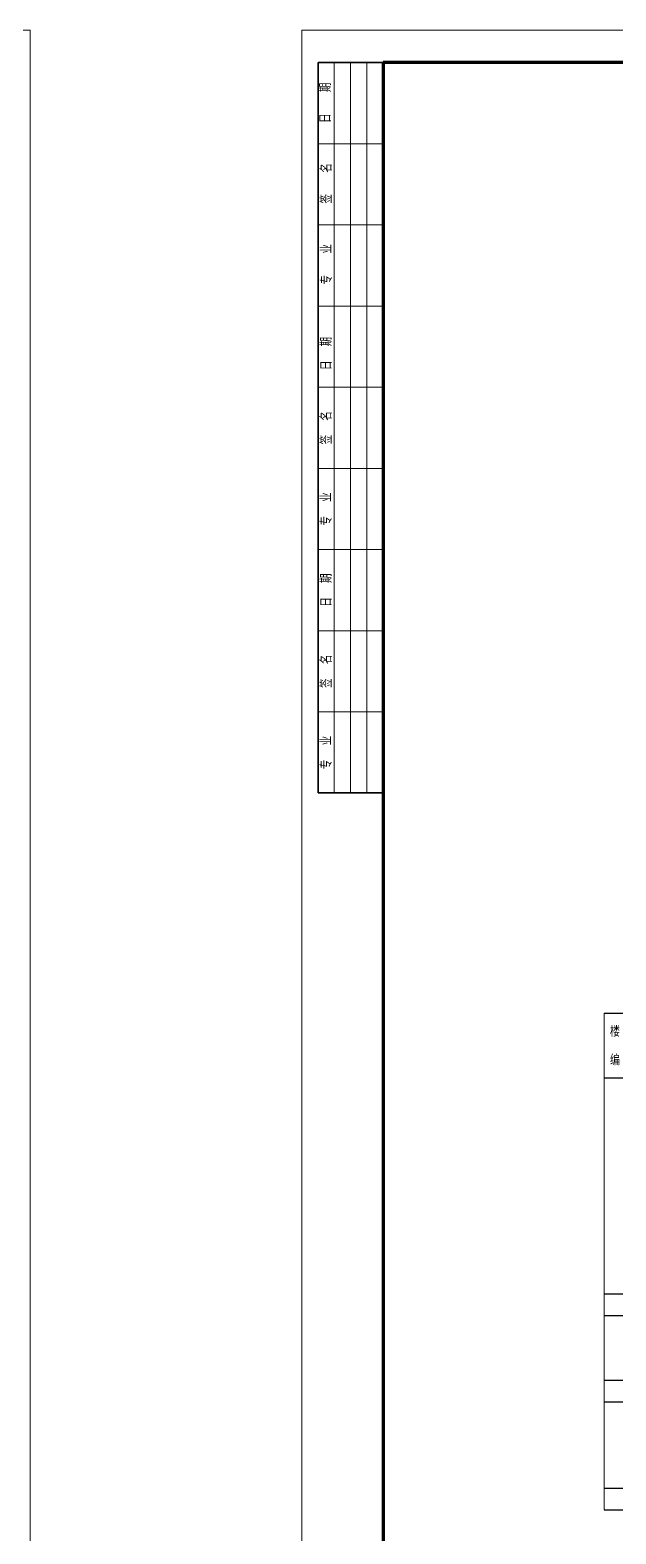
# Model space of a CAD drawing. Extents: x 3968514 to 5230306, y -516551 to -228246.
# Drawn here: x 5029621 to 5047659, y -479302 to -432979 of the extents above; entities that cross this region are included whole.
import ezdxf

# ---------------------------------------------------------------- set-up
doc = ezdxf.new("R2010")
doc.units = 0
doc.header["$LTSCALE"] = 1000
doc.header["$MEASUREMENT"] = 0
doc.layers.add('AXIS', color=3, linetype='Continuous', lineweight=15)
doc.layers.add('FRAME', color=3, linetype='Continuous', lineweight=18)
doc.styles.add('_HZTXT', font='simplex.shx', dxfattribs={"width": 0.8, "bigfont": 'hztxt.shx'})
doc.styles.add('DXFS', font='txt.shx', dxfattribs={"width": 0.7, "bigfont": 'dxfs.shx'})

# ---------------------------------------------------------------- blocks, each defined once
blk = doc.blocks.new('A$C0B803521')
at = {"layer": 'FRAME', "lineweight": 18}
for p, q in [((-100043, 93652), (-100043, 34252)), ((-15943, 93652), (-100043, 93652)), ((-15943, 34252), (-15943, 93652))]:
    blk.add_line(p, q, dxfattribs=at)
at = {"layer": 'FRAME', "lineweight": 35}
for p, q in [((-97543, 92652), (-99543, 92652)), ((-99543, 92652), (-99543, 70152))]:
    blk.add_line(p, q, dxfattribs=at)
at = {"layer": 'FRAME', "lineweight": 140}
for p, q in [((-97543, 92652), (-97543, 35252)), ((-16943, 92652), (-97543, 92652))]:
    blk.add_line(p, q, dxfattribs=at)
at = {"layer": 'FRAME', "lineweight": 18}
for points in [[(-99043, 70152), (-99043, 92652)], [(-98543, 70152), (-98543, 92652)], [(-98043, 70152), (-98043, 92652)], [(-97543, 90152), (-99543, 90152)], [(-97543, 87652), (-99543, 87652)], [(-97543, 85152), (-99543, 85152)], [(-97543, 82652), (-99543, 82652)], [(-97543, 80152), (-99543, 80152)], [(-97543, 77652), (-99543, 77652)], [(-97543, 75152), (-99543, 75152)], [(-97543, 72652), (-99543, 72652)]]:
    blk.add_lwpolyline(points, dxfattribs=at)
at = {"layer": 'FRAME', "lineweight": 35}
blk.add_lwpolyline([(-97543, 70152), (-99543, 70152)], dxfattribs=at)
at = {"layer": 'FRAME', "char_height": 350, "attachment_point": 5, "rotation": 90, "style": 'DXFS'}
for s, insert, width in [('日   期', (-99319, 91415), 1350.55), ('签   名   ', (-99289, 88930), 1430.08), ('专   业', (-99284, 86439), 1489.43), ('日  期', (-99293, 83691), 1132.5), ('签  名   ', (-99293, 81402), 1185), ('专  业', (-99293, 78902), 1132.5), ('日  期', (-99293, 76402), 1132.5), ('签  名   ', (-99293, 73902), 1185)]:
    blk.add_mtext(s, dxfattribs=dict(at, insert=insert, width=width))
at = {"layer": 'FRAME', "lineweight": 18, "insert": (-99293, 71402), "char_height": 350, "width": 1132.5, "attachment_point": 5, "rotation": 90, "style": 'DXFS'}
blk.add_mtext('专  业', dxfattribs=at)

msp = doc.modelspace()

# ---------------------------------------------------------------- linework, layer by layer
at = {"color": 1}
for p, q in [((5047293.13816, -463262.01866), (5100646.91738, -463262.01866)), ((5047293.13816, -465257.01866), (5100561.55442, -465257.01866))]:
    msp.add_line(p, q, dxfattribs=at)
for p, q in [((5047293.13816, -471907.01866), (5072697.8799, -471907.01866)), ((5047293.13816, -472572.01866), (5072697.8799, -472572.01866)), ((5047293.13816, -474567.01866), (5072697.8799, -474567.01866)), ((5047293.13816, -475232.01866), (5072697.8799, -475232.01866)), ((5047293.13816, -477892.01866), (5072697.8799, -477892.01866)), ((5047293.13816, -478557.01866), (5072697.8799, -478557.01866))]:
    msp.add_line(p, q)
for points in [[(5040487.35033, -491379.20631), (5114087.35033, -491379.20631), (5114087.35033, -433979.20631), (5040487.35033, -433979.20631)], [(5040487.35033, -433979.20631), (5114087.35033, -433979.20631), (5114087.35033, -491379.20631), (5040487.35033, -491379.20631)]]:
    msp.add_lwpolyline(points, close=True)
at = {"layer": 'AXIS'}
msp.add_lwpolyline([(5047293.13816, -478557.01866), (5100646.91738, -478557.01866), (5100646.91738, -463262.01866), (5047293.13816, -463262.01866)], close=True, dxfattribs=at)

# ---------------------------------------------------------------- block references
for p in [(5045563.84944, -526631.20711), (5138030.47026, -526631.20711)]:
    msp.add_blockref('A$C0B803521', p)

# ---------------------------------------------------------------- texts
at = {"style": '_HZTXT', "width": 0.8}
for s, p in [('楼  梯', (5047476.61016, -463988.8019)), ('编  号', (5047476.61016, -464868.45071))]:
    msp.add_text(s, height=332.5, dxfattribs=at).set_placement(p)

doc.saveas('drawing.dxf')
